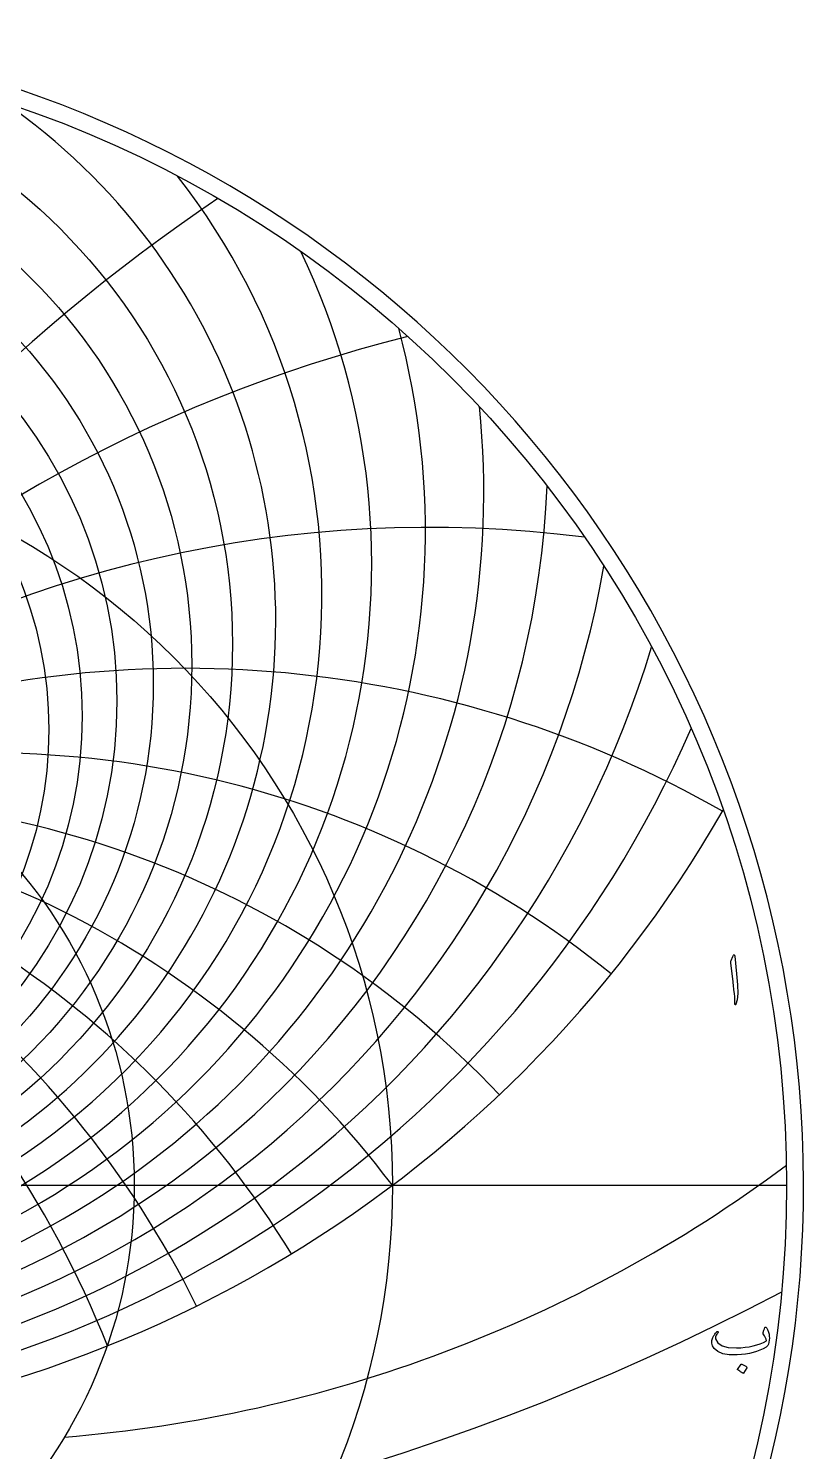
# Model space of a CAD drawing. Header units: millimetres. Extents: x -80 to 80, y -80 to 82.
# Drawn here: x 26.6 to 80.4, y -18.5 to 80.3 of the extents above; entities that cross this region are included whole.
import ezdxf

# ---------------------------------------------------------------- set-up
doc = ezdxf.new("R2010")
doc.units = ezdxf.units.MM
for name, color, linetype in [('CUT_OUTER', 1, 'Continuous'), ('ENGRAVE', 7, 'Continuous'), ('ENGRAVE_FINE', 8, 'Continuous'), ('TEXT', 5, 'Continuous')]:
    doc.layers.add(name, color=color, linetype=linetype)

msp = doc.modelspace()

# ---------------------------------------------------------------- linework, layer by layer
at = {"layer": 'CUT_OUTER'}
msp.add_arc((-0.0002, -0.0002), 80.3699, 149.413866, 87.803582, dxfattribs=at)
at = {"layer": 'ENGRAVE'}
msp.add_lwpolyline([(-79.2, 0), (79.2, 0)], dxfattribs=at)
for centre, radius in [((0, 0), 79.2), ((0, 37.578), 40.7489), ((0, 31.6322), 28.0069), ((0, 0), 51.8435), ((0, 0), 33.9362)]:
    msp.add_circle(centre, radius, dxfattribs=at)
for centre, radius, start, end in [((0, 48.1088), 58.1861, 174.130091, 5.869909), ((0, 68.7986), 86.1452, 209.748792, 330.251208), ((0, -39.0669), 64.9151, 37, 143), ((0, -39.0669), 64.9151, 37, 143), ((21.245, 79.2873), 97.0854, 274.633425, 306.64273)]:
    msp.add_arc(centre, radius, start, end, dxfattribs=at)
at = {"layer": 'ENGRAVE_FINE'}
for centre, radius in [((0, 36.1149), 37.9253), ((0, 34.805), 35.2574), ((0, 33.6308), 32.7258), ((0, 32.5774), 30.3138)]:
    msp.add_circle(centre, radius, dxfattribs=at)
for centre, radius, start, end in [((0, 39.2156), 43.7513, 124.71647, 55.28353), ((0, 41.053), 46.9598, 141.843716, 38.156284), ((112.4362, -39.0669), 129.8301, 124.048682, 169.75374), ((112.4362, -39.0669), 129.8301, 124.048682, 169.75374), ((0, 43.121), 50.4071, 154.488031, 25.511969), ((0, 45.4574), 54.133, 164.9746, 15.0254), ((77.3628, -39.0669), 100.9899, 104.004356, 166.113109), ((77.3628, -39.0669), 100.9899, 104.004356, 166.113109), ((0, 51.1334), 62.6268, 182.363249, 357.636751), ((54.4702, -39.0669), 84.7406, 82.740936, 162.263923), ((54.4702, -39.0669), 84.7406, 82.740936, 162.263923), ((0, 54.6048), 67.5308, 189.911619, 350.088381), ((0, 58.6174), 72.9949, 196.927448, 343.072552), ((-37.4787, -39.0669), 74.9575, 21.867289, 119.81232), ((-37.4787, -39.0669), 74.9575, 21.867289, 119.81232), ((37.4787, -39.0669), 74.9575, 60.18768, 158.132711), ((37.4787, -39.0669), 74.9575, 60.18768, 158.132711), ((0, 63.2943), 79.1445, 203.514935, 336.485065), ((-23.6272, -39.0669), 69.0812, 26.371572, 128.918241), ((-23.6272, -39.0669), 69.0812, 26.371572, 128.918241), ((23.6272, -39.0669), 69.0812, 51.081759, 153.628428), ((23.6272, -39.0669), 69.0812, 51.081759, 153.628428), ((-11.4463, -39.0669), 65.9165, 31.365109, 136.520205), ((-11.4463, -39.0669), 65.9165, 31.365109, 136.520205), ((11.4463, -39.0669), 65.9165, 43.479795, 148.634891), ((11.4463, -39.0669), 65.9165, 43.479795, 148.634891), ((0, 141.4082), 168.3962, 242.077896, 297.922104)]:
    msp.add_arc(centre, radius, start, end, dxfattribs=at)
at = {"layer": 'TEXT'}
for points in [[(75.4753, 15.8866), (75.5231, 15.9791), (75.5615, 16.0116), (75.5906, 15.9841), (75.6102, 15.8966), (75.7251, 14.6726), (75.7935, 13.9213), (75.8088, 13.3211), (75.771, 12.8721), (75.6802, 12.5742), (75.6636, 12.5499), (75.6489, 12.5367), (75.6361, 12.5349), (75.6252, 12.5442), (75.6165, 12.5589), (75.6102, 12.578), (75.6065, 12.6014), (75.6052, 12.6292), (75.6052, 12.8456), (75.5952, 13.0751), (75.5753, 13.3177), (75.5453, 13.5734), (75.5387, 13.6403), (75.519, 13.8207), (75.4863, 14.1149), (75.4404, 14.5227), (75.3304, 15.427), (75.3279, 15.4751), (75.3304, 15.5194), (75.3379, 15.56), (75.3504, 15.5969)], [(77.7871, -9.8812), (77.8207, -9.9234), (77.8515, -9.9699), (77.8794, -10.0208), (77.9045, -10.0761), (77.9269, -10.1354), (77.9464, -10.1985), (77.9631, -10.2653), (77.977, -10.3359), (77.9951, -10.4777), (77.9995, -10.6182), (77.9901, -10.7574), (77.967, -10.8955), (77.932, -11.0185), (77.8871, -11.1178), (77.8321, -11.1934), (77.7671, -11.2452), (77.5611, -11.3542), (77.3425, -11.4513), (77.1114, -11.5365), (76.8678, -11.6099), (76.6118, -11.6708), (76.3432, -11.7186), (76.0622, -11.7532), (75.7687, -11.7748), (75.2185, -11.7692), (74.767, -11.6923), (74.4141, -11.5443), (74.1599, -11.3251), (74.0556, -11.1537), (74.0076, -10.9692), (74.0157, -10.7715), (74.08, -10.5607), (74.1017, -10.5153), (74.1268, -10.4689), (74.1554, -10.4216), (74.1874, -10.3734), (74.2229, -10.3242), (74.2617, -10.2741), (74.304, -10.223), (74.3498, -10.171), (74.3651, -10.1563), (74.381, -10.1473), (74.3976, -10.1439), (74.4147, -10.146), (74.4263, -10.1504), (74.436, -10.1585), (74.4438, -10.1704), (74.4497, -10.186), (74.4525, -10.2007), (74.451, -10.2147), (74.445, -10.2282), (74.4347, -10.241), (74.3919, -10.2919), (74.3535, -10.3446), (74.3195, -10.3993), (74.2898, -10.4558), (74.2695, -10.5098), (74.2586, -10.562), (74.2571, -10.6122), (74.2649, -10.6606), (74.421, -10.9432), (74.7145, -11.1415), (75.1454, -11.2555), (75.7137, -11.2852), (76.0262, -11.2731), (76.3239, -11.2471), (76.607, -11.2069), (76.8753, -11.1528), (77.1294, -11.0845), (77.3693, -11.0023), (77.5952, -10.9059), (77.8071, -10.7955), (77.7865, -10.6925), (77.7397, -10.5782), (77.6666, -10.4527), (77.5673, -10.3159), (77.5642, -10.3028), (77.5648, -10.2784), (77.5692, -10.2428), (77.5773, -10.196), (77.5795, -10.1913), (77.581, -10.1873), (77.582, -10.1838), (77.5823, -10.181), (77.5985, -10.1173), (77.6223, -10.0461), (77.6535, -9.9674), (77.6922, -9.8812), (77.7094, -9.855), (77.7309, -9.8463), (77.7568, -9.855), (77.7871, -9.8812)], [(76.0435, -12.4243), (76.0497, -12.418), (76.0585, -12.4143), (76.0697, -12.413), (76.0835, -12.4143), (76.1806, -12.4536), (76.2721, -12.5017), (76.3579, -12.5585), (76.4382, -12.6241), (76.446, -12.6341), (76.4494, -12.6441), (76.4485, -12.6541), (76.4432, -12.6641), (76.2084, -13.0438), (76.1996, -13.0528), (76.1884, -13.055), (76.1746, -13.0504), (76.1584, -13.0388), (76.1443, -13.0288), (76.1222, -13.0138), (76.0919, -12.9938), (76.0535, -12.9689), (76.0063, -12.9389), (75.9498, -12.9039), (75.8839, -12.8639), (75.8087, -12.819), (75.7987, -12.8115), (75.7937, -12.804), (75.7937, -12.7965), (75.7987, -12.789)]]:
    msp.add_lwpolyline(points, close=True, dxfattribs=at)

doc.saveas('drawing.dxf')
